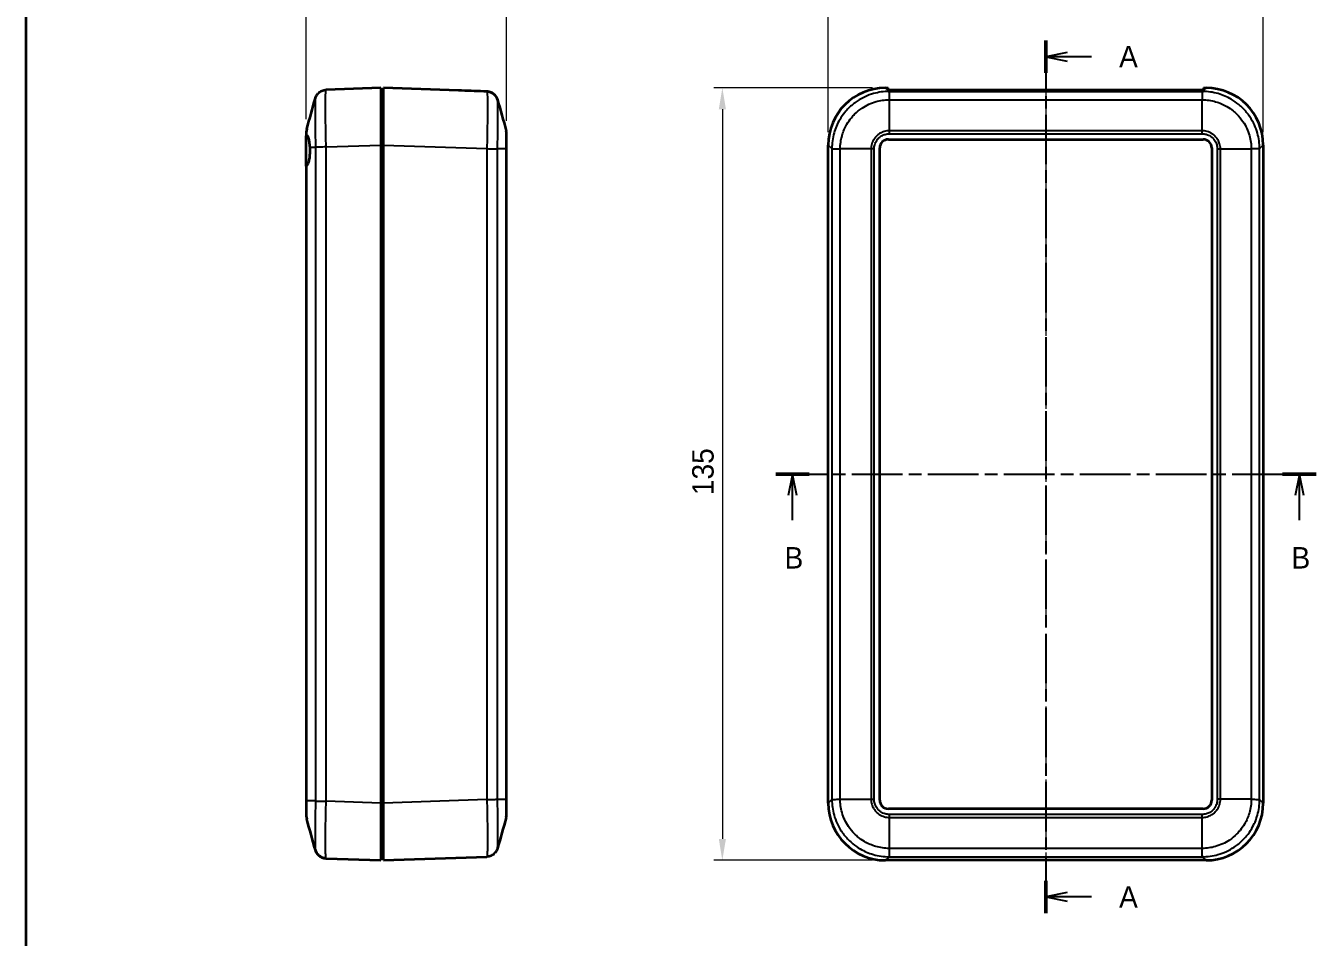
# Model space of a CAD drawing. Header units: millimetres. Extents: x 0 to 3058, y 0 to 562.
# Drawn here: x 601.5 to 827, y 163.2 to 322.5 of the extents above; entities that cross this region are included whole.
import ezdxf

# ---------------------------------------------------------------- set-up
doc = ezdxf.new("R2010")
doc.units = ezdxf.units.MM
doc.header["$LTSCALE"] = 1.5
doc.linetypes.add('CHAIN', pattern=[0.3543, 0.2362, -0.0295, 0.0591, -0.0295])
doc.layers.get('Defpoints').update_dxf_attribs({"lineweight": 25})
for name, color, linetype, lineweight in [('Border (ISO)', 7, 'Continuous', 35), ('Centerline (ISO)', 131, 'Continuous', 18), ('Dimension (ISO)', 7, 'Continuous', 18), ('Section Line (ISO)', 7, 'CHAIN', 25), ('Visible (ISO)', 7, 'Continuous', 35), ('Visible Narrow (ISO)', 7, 'Continuous', 25)]:
    doc.layers.add(name, color=color, linetype=linetype, lineweight=lineweight)
doc.styles.add('Note Text (TK)', font='')
doc.styles.get('Note Text (TK)').set_extended_font_data('MS PGothic')
doc.dimstyles.new('Default - Method 1b (TK)', dxfattribs={"dimscale": 1.5, "dimtxt": 2.5, "dimasz": 2.5, "dimexe": 1, "dimexo": 1.5, "dimgap": 1, "dimtad": 1, "dimtoh": 1, "dimrnd": 1e-08, "dimdsep": 46, "dimtxsty": 'Note Text (TK)', "dimcen": 0.09, "dimdle": 5, "dimclrd": 100, "dimclre": 100, "dimclrt": 7, "dimadec": 1, "dimazin": 1, "dimtfac": 1, "dimtmove": 0, "dimatfit": 3, "dimfxl": 1, "dimtolj": 1, "dimlwd": -1, "dimlwe": -1, "dimarcsym": 0})

# ---------------------------------------------------------------- blocks, each defined once
blk = doc.blocks.new('図面枠 tk図枠')
at = {"layer": 'Border (ISO)'}
blk.add_line((14.5, 289), (14.5, 8), dxfattribs=at)
blk = doc.blocks.new('2dTransSection0')
at = {"layer": 'Section Line (ISO)', "linetype": 'CHAIN', "ltscale": 16.253141}
blk.add_line((133.3, 221.28), (133.3, 119.63), dxfattribs=at)
at = {"layer": 'Section Line (ISO)', "linetype": 'Continuous', "lineweight": 50}
for p, q in [((133.3, 221.28), (133.3, 217.52)), ((133.3, 123.39), (133.3, 119.63))]:
    blk.add_line(p, q, dxfattribs=at)
at = {"layer": 'Section Line (ISO)', "linetype": 'Continuous'}
for p, q in [((135.8, 219.9), (133.3, 219.4)), ((135.8, 219.4), (133.3, 219.4)), ((133.3, 219.4), (135.8, 218.9)), ((138.65, 219.4), (135.8, 219.4)), ((135.8, 122.01), (133.3, 121.51)), ((135.8, 121.51), (133.3, 121.51)), ((133.3, 121.51), (135.8, 121.01)), ((138.65, 121.51), (135.8, 121.51))]:
    blk.add_line(p, q, dxfattribs=at)
at = {"layer": 'Section Line (ISO)', "char_height": 2.5, "attachment_point": 7, "style": 'Note Text (TK)'}
for insert in [(141.85, 218.16), (141.85, 120.26)]:
    blk.add_mtext('A', dxfattribs=dict(at, insert=insert))
blk = doc.blocks.new('2dTransSection1')
at = {"layer": 'Section Line (ISO)', "linetype": 'CHAIN', "ltscale": 16.668182}
blk.add_line((101.85, 170.77), (164.81, 170.77), dxfattribs=at)
at = {"layer": 'Section Line (ISO)', "linetype": 'Continuous', "lineweight": 50}
for p, q in [((101.85, 170.77), (105.75, 170.77)), ((160.9, 170.77), (164.81, 170.77))]:
    blk.add_line(p, q, dxfattribs=at)
at = {"layer": 'Section Line (ISO)', "linetype": 'Continuous'}
for p, q in [((103.8, 170.77), (103.3, 168.27)), ((103.8, 168.27), (103.8, 170.77)), ((104.3, 168.27), (103.8, 170.77)), ((162.85, 170.77), (162.35, 168.27)), ((162.85, 168.27), (162.85, 170.77)), ((163.35, 168.27), (162.85, 170.77)), ((103.8, 165.41), (103.8, 168.27)), ((162.85, 165.41), (162.85, 168.27))]:
    blk.add_line(p, q, dxfattribs=at)
at = {"layer": 'Section Line (ISO)', "char_height": 2.5, "attachment_point": 7, "style": 'Note Text (TK)'}
for insert in [(102.88, 159.77), (161.93, 159.77)]:
    blk.add_mtext('B', dxfattribs=dict(at, insert=insert))
blk = doc.blocks.new('*D22')
at = {"layer": 'Defpoints', "color": 0}
for p in [(817.71, 330.17), (741.71, 301.67), (817.71, 301.67)]:
    blk.add_point(p, dxfattribs=at)
at = {"layer": 'Dimension (ISO)', "color": 100}
for p, q in [((741.71, 303.92), (741.71, 331.67)), ((817.71, 303.92), (817.71, 331.67)), ((745.46, 330.17), (813.96, 330.17))]:
    blk.add_line(p, q, dxfattribs=at)
for points in [[(745.46, 330.79), (745.46, 329.54), (741.71, 330.17)], [(813.96, 330.79), (813.96, 329.54), (817.71, 330.17)]]:
    blk.add_solid(points, dxfattribs=at)
at = {"layer": 'Dimension (ISO)', "color": 7, "insert": (777.31, 333.54), "char_height": 3.75, "attachment_point": 4, "style": 'Note Text (TK)'}
blk.add_mtext('\\A1;76', dxfattribs=at)
blk = doc.blocks.new('*D23')
at = {"layer": 'Defpoints', "color": 0}
for p in [(751.7, 311.66), (723.2, 176.66), (751.7, 176.66)]:
    blk.add_point(p, dxfattribs=at)
at = {"layer": 'Dimension (ISO)', "color": 100}
for p, q in [((749.45, 311.66), (721.7, 311.66)), ((723.2, 307.91), (723.2, 180.41)), ((749.45, 176.66), (721.7, 176.66))]:
    blk.add_line(p, q, dxfattribs=at)
for points in [[(722.58, 307.91), (723.83, 307.91), (723.2, 311.66)], [(722.58, 180.41), (723.83, 180.41), (723.2, 176.66)]]:
    blk.add_solid(points, dxfattribs=at)
at = {"layer": 'Dimension (ISO)', "color": 7, "insert": (719.83, 240.49), "char_height": 3.75, "attachment_point": 4, "rotation": 90, "style": 'Note Text (TK)'}
blk.add_mtext('\\A1;135', dxfattribs=at)
blk = doc.blocks.new('*D24')
at = {"layer": 'Defpoints', "color": 0}
for p in [(685.51, 330.17), (650.51, 303.93), (685.51, 303.63)]:
    blk.add_point(p, dxfattribs=at)
at = {"layer": 'Dimension (ISO)', "color": 100}
for p, q in [((650.51, 306.18), (650.51, 331.67)), ((685.51, 305.88), (685.51, 331.67)), ((654.26, 330.17), (681.76, 330.17))]:
    blk.add_line(p, q, dxfattribs=at)
for points in [[(654.26, 330.79), (654.26, 329.54), (650.51, 330.17)], [(681.76, 330.79), (681.76, 329.54), (685.51, 330.17)]]:
    blk.add_solid(points, dxfattribs=at)
at = {"layer": 'Dimension (ISO)', "color": 7, "insert": (665.56, 333.54), "char_height": 3.75, "attachment_point": 4, "style": 'Note Text (TK)'}
blk.add_mtext('\\A1;35', dxfattribs=at)

msp = doc.modelspace()

# ---------------------------------------------------------------- linework, layer by layer
at = {"layer": 'Centerline (ISO)', "linetype": 'CHAIN', "ltscale": 23.990969}
msp.add_line((779.7065, 315.078), (779.7065, 172.9097), dxfattribs=at)
at = {"layer": 'Visible (ISO)'}
for p, q in [((663.5135, 311.6597), (653.9701, 311.3265)), ((663.5135, 311.6597), (663.5135, 301.6658)), ((677.0742, 311.2036), (664.0135, 311.6597)), ((664.0135, 301.6658), (664.0135, 311.6597)), ((751.7004, 311.6597), (752.1565, 311.6597)), ((752.1565, 311.2036), (752.1565, 311.6597)), ((752.1565, 311.328), (807.2565, 311.328)), ((752.1565, 311.2036), (752.1565, 311.0474)), ((807.2565, 311.6597), (807.2565, 311.2036)), ((807.2565, 311.6597), (807.7126, 311.6597)), ((807.2565, 311.0474), (807.2565, 311.2036)), ((664.0135, 311.0597), (663.5135, 311.0597)), ((663.5135, 310.3597), (664.0135, 310.3597)), ((682.0575, 311.0296), (681.5135, 311.0486)), ((681.5135, 311.0474), (681.5135, 311.0486)), ((807.1015, 311.0486), (752.3115, 311.0486)), ((650.5135, 303.9286), (650.5135, 303.2857)), ((650.5135, 303.9285), (650.5135, 303.9286)), ((650.5135, 297.9731), (650.5135, 303.2857)), ((685.5135, 300.9877), (685.5135, 303.6318)), ((685.5135, 303.6317), (685.5135, 303.6318)), ((685.5135, 303.6317), (685.5135, 303.6318)), ((752.2065, 302.6597), (807.2065, 302.6597)), ((663.5135, 301.6658), (663.5135, 186.6536)), ((664.0135, 186.6536), (664.0135, 301.6658)), ((685.5135, 187.3317), (685.5135, 300.9877)), ((741.7065, 186.6536), (741.7065, 301.6658)), ((750.7065, 187.1597), (750.7065, 301.1597)), ((808.7065, 301.1597), (808.7065, 187.1597)), ((816.4065, 301.0032), (816.4065, 301.0031)), ((817.7065, 301.6658), (817.7065, 186.6536)), ((650.5135, 297.9731), (650.5135, 187.0349)), ((685.5135, 184.6877), (685.5135, 187.3317)), ((743.0065, 187.3163), (743.0065, 187.3164)), ((816.4065, 187.3164), (816.4065, 187.3163)), ((650.5135, 187.0349), (650.5135, 184.3908)), ((663.5135, 186.6536), (663.5135, 176.6597)), ((664.0135, 176.6597), (664.0135, 186.6536)), ((807.2065, 185.6597), (752.2065, 185.6597)), ((650.5135, 184.3908), (650.5135, 184.391)), ((685.5135, 184.6877), (685.5135, 184.6878)), ((685.5135, 184.6877), (685.5135, 184.6878)), ((653.9695, 176.993), (663.5135, 176.6597)), ((663.5135, 177.9597), (664.0135, 177.9597)), ((664.0135, 176.6597), (682.0568, 177.2898)), ((807.7126, 176.6597), (751.7004, 176.6597)), ((752.3632, 177.9597), (752.363, 177.9597)), ((807.0499, 177.9597), (807.0498, 177.9597))]:
    msp.add_line(p, q, dxfattribs=at)
for centre, radius, start, end in [((652.5135, 303.9286), 2, 164.23093, 180), ((683.5135, 303.6318), 2, 0, 15.76907), ((752.2065, 301.1597), 1.5, 90, 180), ((807.2065, 301.1597), 1.5, 0, 90), ((682.0135, 187.6597), 0.5, 312.25814, 312.260364), ((752.2065, 187.1597), 1.5, 180, 270), ((807.2065, 187.1597), 1.5, 270, 0), ((652.5135, 184.3908), 2, 180, 195.76907), ((683.5135, 184.6877), 2, 344.23093, 0)]:
    msp.add_arc(centre, radius, start, end, dxfattribs=at)
for centre, major_axis, ratio, start_param, end_param in [((676.7252, 301.2097), (286.5369, -10.0061), 0.03487826, 1.55530282, 1.57079633), ((751.7126, 301.6536), (-7.0797, 7.0797), 0.99878277, 5.49839613, 7.06797448), ((807.7004, 301.6536), (7.0797, 7.0797), 0.99878277, 5.49839613, 7.06797448), ((752.3237, 301.0425), (-7.0797, 7.0797), 0.99878277, 5.49839613, 5.51388964), ((807.0893, 301.0425), (7.0797, 7.0797), 0.99878277, 0.76929567, 0.78478918), ((751.7126, 186.6658), (-7.0797, -7.0797), 0.99878277, 5.49839613, 7.06797448), ((807.7004, 186.6658), (7.0797, -7.0797), 0.99878277, 5.49839613, 7.06797448)]:
    msp.add_ellipse(centre, major_axis=major_axis, ratio=ratio, start_param=start_param, end_param=end_param, dxfattribs=at)
for points, knots in [([(652.1009, 309.8464), (652.1119, 309.8854), (652.1254, 309.9301), (652.1645, 310.0395), (652.1895, 310.1042), (652.2689, 310.2692), (652.3218, 310.3701), (652.5112, 310.6305), (652.6475, 310.797), (653.0707, 311.0909), (653.3082, 311.2124), (653.714, 311.3049), (653.8413, 311.322), (653.9695, 311.3265)], [1.1895558606, 1.1895558606, 1.1895558606, 1.1895558606, 1.2013547514, 1.2013547514, 1.2131536422, 1.2131536422, 1.2249525331, 1.2249525331, 1.2367514239, 1.2367514239, 1.2450579219, 1.2450579219, 1.2485503147, 1.2485503147, 1.2485503147, 1.2485503147]), ([(683.926, 309.5496), (683.9151, 309.5886), (683.9015, 309.6332), (683.8625, 309.7427), (683.8375, 309.8073), (683.7581, 309.9724), (683.7052, 310.0733), (683.5158, 310.3337), (683.3794, 310.5002), (682.9562, 310.7941), (682.7187, 310.9156), (682.313, 311.0081), (682.1857, 311.0252), (682.0575, 311.0296)], [1.1895559186, 1.1895559186, 1.1895559186, 1.1895559186, 1.2013548113, 1.2013548113, 1.213153704, 1.213153704, 1.2249525967, 1.2249525967, 1.2367514894, 1.2367514894, 1.2450579892, 1.2450579892, 1.2485503821, 1.2485503821, 1.2485503821, 1.2485503821]), ([(682.0575, 311.0296), (682.272, 311.0221), (682.4828, 310.9783), (682.8666, 310.8405), (683.0328, 310.7444), (683.3359, 310.5248), (683.4508, 310.4031), (683.6547, 310.1555), (683.7193, 310.0423), (683.8152, 309.8591), (683.8445, 309.7879), (683.89, 309.6682), (683.9055, 309.6198), (683.9208, 309.5681), (683.9235, 309.5587), (683.926, 309.5496)], [0.0007079787, 0.0007079787, 0.0007079787, 0.0007079787, 0.0065518112, 0.0065518112, 0.0130355536, 0.0130355536, 0.0215549751, 0.0215549751, 0.0333538678, 0.0333538678, 0.0451527605, 0.0451527605, 0.0569516532, 0.0569516532, 0.0597024422, 0.0597024422, 0.0597024422, 0.0597024422]), ([(650.5135, 303.2857), (650.5135, 303.3113), (650.5195, 303.3303), (650.5426, 303.3552), (650.5597, 303.3607), (650.5819, 303.3596)], [-0.0667245398, -0.0667245398, -0.0667245398, -0.0667245398, -0.0336620514, -0.0336620514, 0, 0, 0, 0]), ([(650.5819, 303.3596), (650.6205, 303.3576), (650.6576, 303.3352), (650.7542, 303.2198), (650.8101, 303.0891), (650.9137, 302.7187), (650.9602, 302.4797), (651.0413, 301.9236), (651.0751, 301.6118), (651.1019, 301.2817)], [-0.363435919, -0.363435919, -0.363435919, -0.363435919, -0.304697337, -0.304697337, -0.204614643, -0.204614643, -0.102097776, -0.102097776, 0, 0, 0, 0]), ([(651.1019, 301.2817), (651.1103, 301.1558), (651.1162, 301.0278), (651.1206, 300.8542), (651.1214, 300.8097), (651.1222, 300.7392), (651.1223, 300.7132), (651.1225, 300.6646), (651.1225, 300.642), (651.1222, 300.5916), (651.122, 300.5638), (651.121, 300.4831), (651.1198, 300.4303), (651.114, 300.2322), (651.1063, 300.0885), (651.069, 299.6062), (651.0241, 299.2885), (650.9155, 298.7902), (650.8582, 298.5982), (650.7307, 298.2857), (650.6615, 298.1661), (650.5889, 298.085)], [-0.439446916, -0.439446916, -0.439446916, -0.439446916, -0.400500561, -0.400500561, -0.387099473, -0.387099473, -0.379299349, -0.379299349, -0.372499828, -0.372499828, -0.364150077, -0.364150077, -0.348244359, -0.348244359, -0.304294141, -0.304294141, -0.197659079, -0.197659079, -0.112611254, -0.112611254, -0.028646125, -0.028646125, -0.028646125, -0.028646125]), ([(650.5889, 298.085), (650.5642, 298.0574), (650.5452, 298.0339), (650.5199, 297.9964), (650.5135, 297.9824), (650.5135, 297.9731)], [-0.0563839782, -0.0563839782, -0.0563839782, -0.0563839782, -0.0279179742, -0.0279179742, 0, 0, 0, 0]), ([(653.9695, 176.993), (653.755, 177.0005), (653.5441, 177.0444), (653.1603, 177.1822), (652.9942, 177.2783), (652.691, 177.4979), (652.5762, 177.6195), (652.3722, 177.8672), (652.3076, 177.9803), (652.2118, 178.1636), (652.1824, 178.2348), (652.137, 178.3545), (652.1215, 178.4029), (652.1062, 178.4546), (652.1035, 178.464), (652.1009, 178.473)], [0.000707979, 0.000707979, 0.000707979, 0.000707979, 0.0065518115, 0.0065518115, 0.0130355528, 0.0130355528, 0.0215549728, 0.0215549728, 0.0333538637, 0.0333538637, 0.0451527545, 0.0451527545, 0.0569516453, 0.0569516453, 0.0597024332, 0.0597024332, 0.0597024332, 0.0597024332]), ([(652.1009, 178.473), (652.1119, 178.4341), (652.1254, 178.3894), (652.1644, 178.28), (652.1894, 178.2154), (652.2688, 178.0504), (652.3217, 177.9496), (652.511, 177.6892), (652.6473, 177.5227), (653.0704, 177.2287), (653.308, 177.1072), (653.7138, 177.0146), (653.8412, 176.9975), (653.9694, 176.993)], [1.1902868996, 1.1902868996, 1.1902868996, 1.1902868996, 1.202084263, 1.202084263, 1.2138816264, 1.2138816264, 1.2256789898, 1.2256789898, 1.2374763532, 1.2374763532, 1.2457806703, 1.2457806703, 1.2492737166, 1.2492737166, 1.2492737166, 1.2492737166]), ([(683.926, 178.7699), (683.9151, 178.7309), (683.9015, 178.6863), (683.8625, 178.5769), (683.8375, 178.5123), (683.7582, 178.3473), (683.7053, 178.2464), (683.516, 177.986), (683.3797, 177.8195), (682.9565, 177.5255), (682.719, 177.404), (682.3131, 177.3114), (682.1857, 177.2943), (682.0575, 177.2899)], [1.1902857013, 1.1902857013, 1.1902857013, 1.1902857013, 1.2020831635, 1.2020831635, 1.2138806257, 1.2138806257, 1.2256780879, 1.2256780879, 1.2374755501, 1.2374755501, 1.2457797002, 1.2457797002, 1.2492730123, 1.2492730123, 1.2492730123, 1.2492730123])]:
    msp.add_open_spline(points, degree=3, knots=knots, dxfattribs=at)
for points in [[(650.5887, 304.4722), (651.0941, 306.2618), (651.5973, 308.0544), (652.1009, 309.8464)], [(682.0575, 311.0296), (682.2225, 311.0239), (682.3867, 310.9975), (682.5453, 310.9515)], [(682.0575, 311.0296), (682.2246, 311.0237), (682.3909, 310.9967), (682.5514, 310.9496)], [(683.926, 309.5496), (684.4296, 307.7576), (684.9328, 305.965), (685.4382, 304.1753)], [(652.1009, 178.473), (651.5973, 180.2651), (651.0941, 182.0576), (650.5887, 183.8473)], [(685.4382, 184.1441), (684.9328, 182.3545), (684.4296, 180.5619), (683.926, 178.7699)], [(653.9695, 176.993), (653.8024, 176.9989), (653.636, 177.0259), (653.4756, 177.0731)]]:
    msp.add_open_spline(points, degree=3, dxfattribs=at)
at = {"layer": 'Visible Narrow (ISO)'}
for p, q in [((752.1565, 311.2036), (751.7004, 311.6597)), ((807.7126, 311.6597), (807.2565, 311.2036)), ((752.3305, 311.0296), (752.3115, 311.0486)), ((807.0825, 311.0297), (752.3305, 311.0297)), ((752.3814, 309.575), (807.0316, 309.575)), ((752.3814, 304.1758), (752.3814, 309.5748)), ((807.0316, 304.1758), (807.0316, 309.5748)), ((807.1015, 311.0486), (807.0825, 311.0297)), ((752.3785, 303.6317), (807.0345, 303.6317)), ((752.3814, 304.1758), (752.3814, 304.1758)), ((807.0316, 304.1758), (752.3814, 304.1758)), ((807.0316, 304.1758), (807.0316, 304.1758)), ((651.1019, 301.2817), (652.1153, 301.2817)), ((652.1154, 301.2817), (652.1154, 187.0378)), ((653.9695, 301.3325), (663.5135, 301.6658)), ((653.9701, 186.9869), (653.9701, 301.3326)), ((663.5135, 301.6658), (664.0135, 301.6658)), ((664.0135, 301.6658), (682.0568, 301.0357)), ((682.0568, 301.0357), (682.0568, 187.2837)), ((683.9116, 187.3346), (683.9116, 300.9848)), ((685.438, 300.9848), (683.9116, 300.9848)), ((685.438, 300.9848), (685.438, 187.3346)), ((741.7065, 301.6658), (742.3366, 301.0357)), ((742.3366, 301.0357), (742.3366, 187.2837)), ((743.7912, 187.3346), (743.7912, 300.9848)), ((749.1904, 300.9848), (743.7914, 300.9848)), ((749.1904, 300.9848), (749.1904, 187.3346)), ((749.1904, 300.9848), (749.1904, 300.9848)), ((749.7346, 187.3317), (749.7346, 300.9877)), ((809.6784, 300.9877), (809.6784, 187.3317)), ((810.2225, 300.9848), (810.2225, 300.9848)), ((810.2225, 187.3346), (810.2225, 300.9848)), ((810.2225, 300.9848), (815.6216, 300.9848)), ((815.6217, 300.9848), (815.6217, 187.3346)), ((817.0764, 301.0357), (817.7065, 301.6658)), ((817.0764, 187.2837), (817.0764, 301.0357)), ((650.5889, 187.0378), (650.5889, 298.085)), ((682.0575, 187.2838), (664.0135, 186.6536)), ((683.9116, 187.3346), (685.438, 187.3346)), ((685.438, 187.3346), (685.438, 187.3346)), ((742.3366, 187.2838), (741.7065, 186.6536)), ((743.7912, 187.3346), (749.1904, 187.3346)), ((749.1904, 187.3346), (749.1904, 187.3346)), ((810.2225, 187.3346), (810.2225, 187.3346)), ((815.6217, 187.3346), (810.2225, 187.3346)), ((817.7065, 186.6536), (817.0764, 187.2837)), ((650.5889, 187.0378), (650.5889, 187.0378)), ((652.1154, 187.0378), (650.5889, 187.0378)), ((663.5135, 186.6536), (653.9701, 186.9869)), ((663.5135, 186.6536), (664.0135, 186.6536)), ((807.0345, 184.6878), (752.3785, 184.6878)), ((752.3814, 184.1437), (752.3814, 184.1437)), ((752.3814, 184.1437), (807.0316, 184.1437)), ((752.3814, 178.7445), (752.3814, 184.1437)), ((807.0316, 184.1437), (807.0316, 184.1437)), ((807.0316, 178.7445), (807.0316, 184.1437)), ((807.0316, 178.7445), (752.3814, 178.7445)), ((751.7004, 176.6597), (752.3305, 177.2898)), ((752.3305, 177.2898), (807.0825, 177.2898)), ((807.0825, 177.2899), (807.7126, 176.6597))]:
    msp.add_line(p, q, dxfattribs=at)
for points, knots in [([(653.9695, 301.3326), (653.9466, 302.2403), (653.9267, 303.1593), (653.8925, 305.0501), (653.8796, 306.0065), (653.8677, 307.4266), (653.8654, 307.9363), (653.8654, 308.6265), (653.866, 308.8463), (653.8689, 309.3869), (653.8722, 309.6889), (653.8845, 310.3789), (653.8956, 310.7085), (653.9261, 311.1953), (653.9463, 311.3256), (653.9695, 311.3265)], [0.0007085, 0.0007085, 0.0007085, 0.0007085, 0.2186202, 0.2186202, 0.46847186, 0.46847186, 0.62462915, 0.62462915, 0.70270779, 0.70270779, 0.82763362, 0.82763362, 1.02751495, 1.02751495, 1.24855031, 1.24855031, 1.24855031, 1.24855031]), ([(652.1009, 309.8462), (652.0884, 309.8013), (652.0773, 309.6973), (652.0564, 309.3363), (652.0476, 309.0528), (652.0379, 308.4599), (652.0353, 308.2007), (652.0329, 307.7367), (652.0325, 307.548), (652.0325, 306.9558), (652.0343, 306.5185), (652.0437, 305.3004), (652.054, 304.48), (652.0812, 302.8552), (652.0971, 302.0637), (652.1153, 301.2817)], [-1.18955586, -1.18955586, -1.18955586, -1.18955586, -1.02751495, -1.02751495, -0.82763362, -0.82763362, -0.70270779, -0.70270779, -0.62462915, -0.62462915, -0.46847186, -0.46847186, -0.2186202, -0.2186202, 0, 0, 0, 0]), ([(682.0575, 311.0296), (682.0803, 311.0288), (682.1002, 310.9022), (682.1344, 310.3685), (682.1474, 309.9277), (682.1593, 308.9788), (682.1615, 308.5597), (682.1615, 307.8696), (682.161, 307.6272), (682.158, 306.9688), (682.1547, 306.5357), (682.1424, 305.358), (682.1313, 304.5881), (682.1008, 302.8888), (682.0806, 301.9565), (682.0575, 301.0357)], [0.0007085, 0.0007085, 0.0007085, 0.0007085, 0.21862021, 0.21862021, 0.46847189, 0.46847189, 0.62462918, 0.62462918, 0.70270783, 0.70270783, 0.82763367, 0.82763367, 1.027515, 1.027515, 1.24855038, 1.24855038, 1.24855038, 1.24855038]), ([(683.9116, 300.9848), (683.9301, 301.778), (683.9462, 302.581), (683.9705, 304.0415), (683.9793, 304.7019), (683.9891, 305.7121), (683.9917, 306.0836), (683.994, 306.6485), (683.9945, 306.8564), (683.9945, 307.4485), (683.9927, 307.8083), (683.9833, 308.6232), (683.973, 309.0023), (683.9492, 309.4045), (683.9383, 309.5054), (683.926, 309.5494)], [-1.24925836, -1.24925836, -1.24925836, -1.24925836, -1.027515, -1.027515, -0.82763367, -0.82763367, -0.70270783, -0.70270783, -0.62462918, -0.62462918, -0.46847189, -0.46847189, -0.21862021, -0.21862021, -0.05970244, -0.05970244, -0.05970244, -0.05970244]), ([(752.3305, 311.0296), (751.4228, 311.0288), (750.5038, 310.9022), (748.613, 310.3685), (747.6566, 309.9277), (746.2365, 308.9788), (745.7267, 308.5597), (745.0366, 307.8696), (744.8167, 307.6272), (744.2761, 306.9688), (743.9742, 306.5357), (743.2841, 305.358), (742.9546, 304.5881), (742.4677, 302.8888), (742.3374, 301.9565), (742.3366, 301.0357)], [0.0007085, 0.0007085, 0.0007085, 0.0007085, 0.21862021, 0.21862021, 0.46847189, 0.46847189, 0.62462918, 0.62462918, 0.70270783, 0.70270783, 0.82763367, 0.82763367, 1.027515, 1.027515, 1.24855038, 1.24855038, 1.24855038, 1.24855038]), ([(743.7914, 300.9848), (743.7929, 301.778), (743.9062, 302.581), (744.3268, 304.0415), (744.6103, 304.7019), (745.2031, 305.7121), (745.4624, 306.0836), (745.9264, 306.6485), (746.1151, 306.8564), (746.7072, 307.4485), (747.1445, 307.8083), (748.3627, 308.6232), (749.183, 309.0023), (750.8079, 309.4633), (751.5993, 309.5733), (752.3814, 309.5748)], [-1.24925836, -1.24925836, -1.24925836, -1.24925836, -1.027515, -1.027515, -0.82763367, -0.82763367, -0.70270783, -0.70270783, -0.62462918, -0.62462918, -0.46847189, -0.46847189, -0.21862021, -0.21862021, 0, 0, 0, 0]), ([(752.3305, 311.0296), (752.3347, 311.0222), (752.339, 310.9816), (752.3432, 310.9096), (752.3474, 310.8376), (752.3517, 310.7342), (752.3559, 310.6046), (752.3602, 310.475), (752.3644, 310.3191), (752.3687, 310.1446), (752.3729, 309.9701), (752.3771, 309.7771), (752.3814, 309.575)], [0.000263009, 0.000263009, 0.000263009, 0.000263009, 0.25000324, 0.25000324, 0.25000324, 0.50000648, 0.50000648, 0.50000648, 0.75000972, 0.75000972, 0.75000972, 1.000012959, 1.000012959, 1.000012959, 1.000012959]), ([(807.0825, 311.0296), (807.0769, 311.0223), (807.0714, 310.9816), (807.0662, 310.9096), (807.0609, 310.8376), (807.0559, 310.7342), (807.0514, 310.6045), (807.0469, 310.4749), (807.0429, 310.319), (807.0395, 310.1445), (807.0362, 309.97), (807.0335, 309.777), (807.0316, 309.5748)], [0, 0, 0, 0, 0.25000006, 0.25000006, 0.25000006, 0.50000013, 0.50000013, 0.50000013, 0.75000019, 0.75000019, 0.75000019, 1.00000025, 1.00000025, 1.00000025, 1.00000025]), ([(807.0316, 309.5748), (807.8248, 309.5733), (808.6277, 309.46), (810.0882, 309.0395), (810.7486, 308.756), (811.7589, 308.1631), (812.1304, 307.9039), (812.6952, 307.4398), (812.9031, 307.2512), (813.4953, 306.659), (813.855, 306.2217), (814.6699, 305.0036), (815.049, 304.1832), (815.51, 302.5583), (815.62, 301.7669), (815.6216, 300.9848)], [-1.24925836, -1.24925836, -1.24925836, -1.24925836, -1.027515, -1.027515, -0.82763366, -0.82763366, -0.70270783, -0.70270783, -0.62462918, -0.62462918, -0.46847189, -0.46847189, -0.21862021, -0.21862021, 0, 0, 0, 0]), ([(817.0764, 301.0357), (817.0756, 301.9435), (816.949, 302.8624), (816.4152, 304.7532), (815.9745, 305.7096), (815.0256, 307.1297), (814.6064, 307.6395), (813.9163, 308.3296), (813.6739, 308.5495), (813.0155, 309.0901), (812.5824, 309.392), (811.4047, 310.0821), (810.6348, 310.4116), (808.9355, 310.8985), (808.0032, 311.0288), (807.0825, 311.0296)], [0.0007085, 0.0007085, 0.0007085, 0.0007085, 0.21862021, 0.21862021, 0.46847189, 0.46847189, 0.62462918, 0.62462918, 0.70270783, 0.70270783, 0.82763366, 0.82763366, 1.027515, 1.027515, 1.24855038, 1.24855038, 1.24855038, 1.24855038]), ([(650.5819, 303.3596), (650.5819, 303.4183), (650.5819, 303.4751), (650.5819, 303.6757), (650.582, 303.8089), (650.5828, 304.1114), (650.5837, 304.253), (650.5859, 304.4242), (650.5872, 304.4668), (650.5887, 304.4722)], [-0.226090923, -0.226090923, -0.226090923, -0.226090923, -0.206763156, -0.206763156, -0.155072367, -0.155072367, -0.072367104, -0.072367104, -0.002671263, -0.002671263, -0.002671263, -0.002671263]), ([(685.4382, 304.1753), (685.4397, 304.1699), (685.4411, 304.1261), (685.4431, 303.9702), (685.4438, 303.8642), (685.4446, 303.6438), (685.4448, 303.5476), (685.445, 303.3757), (685.4451, 303.3059), (685.4451, 303.0868), (685.4449, 302.9252), (685.4441, 302.4751), (685.4433, 302.172), (685.441, 301.5698), (685.4396, 301.2762), (685.438, 300.9848)], [-0.410855067, -0.410855067, -0.410855067, -0.410855067, -0.340125406, -0.340125406, -0.273961194, -0.273961194, -0.232608561, -0.232608561, -0.206763165, -0.206763165, -0.155072374, -0.155072374, -0.072367108, -0.072367108, 0, 0, 0, 0]), ([(752.3814, 304.1758), (752.0858, 304.1731), (751.788, 304.1291), (751.2468, 303.9702), (751.0026, 303.8642), (750.6293, 303.6438), (750.492, 303.5476), (750.2832, 303.3757), (750.2064, 303.3059), (749.9874, 303.0868), (749.8541, 302.9252), (749.5516, 302.4751), (749.4101, 302.172), (749.2359, 301.5698), (749.1931, 301.2762), (749.1904, 300.9848)], [-0.41352633, -0.41352633, -0.41352633, -0.41352633, -0.340125406, -0.340125406, -0.273961194, -0.273961194, -0.232608561, -0.232608561, -0.206763165, -0.206763165, -0.155072374, -0.155072374, -0.072367108, -0.072367108, 0, 0, 0, 0]), ([(749.7346, 300.9877), (749.7345, 300.9886), (749.7345, 300.9895), (749.7321, 301.2316), (749.7635, 301.4759), (749.9016, 301.9785), (750.0171, 302.2324), (750.2673, 302.6092), (750.3782, 302.7444), (750.5609, 302.9271), (750.6252, 302.9853), (750.7997, 303.1282), (750.9146, 303.2079), (751.2271, 303.3895), (751.4315, 303.4757), (751.8833, 303.6018), (752.1312, 303.6342), (752.3767, 303.6317), (752.3776, 303.6317), (752.3785, 303.6317)], [-0.000264502, -0.000264502, -0.000264502, -0.000264502, 0, 0, 0.072367108, 0.072367108, 0.155072374, 0.155072374, 0.206763165, 0.206763165, 0.232608561, 0.232608561, 0.273961194, 0.273961194, 0.340125406, 0.340125406, 0.41352633, 0.41352633, 0.413790832, 0.413790832, 0.413790832, 0.413790832]), ([(752.3785, 303.6317), (752.3785, 303.6325), (752.3785, 303.6334), (752.379, 303.7252), (752.3795, 303.8162), (752.3805, 303.9973), (752.3809, 304.0874), (752.3814, 304.1758)], [-0.0551282943, -0.0551282943, -0.0551282943, -0.0551282943, -0.0548724684, -0.0548724684, -0.0275641608, -0.0275641608, 0, 0, 0, 0]), ([(807.0345, 303.6317), (807.0345, 303.6325), (807.0345, 303.6334), (807.0339, 303.7252), (807.0335, 303.8162), (807.0325, 303.9973), (807.032, 304.0874), (807.0316, 304.1758)], [-0.0002558258, -0.0002558258, -0.0002558258, -0.0002558258, 0, 0, 0.0273082999, 0.0273082999, 0.0548724531, 0.0548724531, 0.0548724531, 0.0548724531]), ([(810.2225, 300.9848), (810.2198, 301.2804), (810.1758, 301.5782), (810.017, 302.1194), (809.9109, 302.3636), (809.6905, 302.7369), (809.5943, 302.8742), (809.4224, 303.083), (809.3526, 303.1598), (809.1336, 303.3789), (808.972, 303.5121), (808.5218, 303.8146), (808.2187, 303.9562), (807.6165, 304.1304), (807.323, 304.1732), (807.0316, 304.1758)], [-0.41352633, -0.41352633, -0.41352633, -0.41352633, -0.340125406, -0.340125406, -0.273961193, -0.273961193, -0.23260856, -0.23260856, -0.206763165, -0.206763165, -0.155072374, -0.155072374, -0.072367108, -0.072367108, 0, 0, 0, 0]), ([(807.0345, 303.6317), (807.0354, 303.6317), (807.0362, 303.6317), (807.2783, 303.6341), (807.5226, 303.6028), (808.0253, 303.4646), (808.2791, 303.3491), (808.6559, 303.0989), (808.7911, 302.988), (808.9738, 302.8053), (809.032, 302.741), (809.175, 302.5665), (809.2546, 302.4516), (809.4363, 302.1391), (809.5225, 301.9347), (809.6486, 301.4829), (809.6809, 301.235), (809.6784, 300.9895), (809.6784, 300.9886), (809.6784, 300.9877)], [-0.000264502, -0.000264502, -0.000264502, -0.000264502, 0, 0, 0.072367108, 0.072367108, 0.155072374, 0.155072374, 0.206763165, 0.206763165, 0.23260856, 0.23260856, 0.273961193, 0.273961193, 0.340125406, 0.340125406, 0.41352633, 0.41352633, 0.413790832, 0.413790832, 0.413790832, 0.413790832]), ([(653.9701, 301.3326), (653.7602, 301.3283), (653.5515, 301.3241), (653.3542, 301.3198), (653.1568, 301.3156), (652.971, 301.3114), (652.8057, 301.3071), (652.6404, 301.3029), (652.4957, 301.2986), (652.3788, 301.2944), (652.2618, 301.2901), (652.1725, 301.2859), (652.1154, 301.2817)], [0, 0, 0, 0, 0.25000324, 0.25000324, 0.25000324, 0.50000648, 0.50000648, 0.50000648, 0.75000972, 0.75000972, 0.75000972, 1.00001296, 1.00001296, 1.00001296, 1.00001296]), ([(682.0575, 301.0357), (682.2673, 301.0302), (682.476, 301.0247), (682.6733, 301.0194), (682.8705, 301.0142), (683.0563, 301.0092), (683.2216, 301.0047), (683.3868, 301.0002), (683.5314, 300.9962), (683.6484, 300.9928), (683.7653, 300.9894), (683.8545, 300.9867), (683.9116, 300.9848)], [0, 0, 0, 0, 0.25000006, 0.25000006, 0.25000006, 0.50000013, 0.50000013, 0.50000013, 0.75000019, 0.75000019, 0.75000019, 1.00000025, 1.00000025, 1.00000025, 1.00000025]), ([(685.5135, 300.9877), (685.5135, 300.9877), (685.5135, 300.9877), (685.5134, 300.9872), (685.507, 300.9867), (685.4819, 300.9858), (685.463, 300.9853), (685.438, 300.9848)], [-0.0002558258, -0.0002558258, -0.0002558258, -0.0002558258, 0, 0, 0.0273082996, 0.0273082996, 0.0548724525, 0.0548724525, 0.0548724525, 0.0548724525]), ([(742.3366, 301.0357), (742.3439, 301.0302), (742.3846, 301.0247), (742.4566, 301.0194), (742.5287, 301.0142), (742.632, 301.0092), (742.7617, 301.0047), (742.8913, 301.0002), (743.0472, 300.9962), (743.2217, 300.9928), (743.3962, 300.9894), (743.5892, 300.9867), (743.7914, 300.9848)], [0, 0, 0, 0, 0.25000006, 0.25000006, 0.25000006, 0.50000013, 0.50000013, 0.50000013, 0.75000019, 0.75000019, 0.75000019, 1.00000025, 1.00000025, 1.00000025, 1.00000025]), ([(749.7346, 300.9877), (749.7337, 300.9877), (749.7329, 300.9877), (749.641, 300.9872), (749.5501, 300.9867), (749.3689, 300.9858), (749.2789, 300.9853), (749.1904, 300.9848)], [-0.0002558258, -0.0002558258, -0.0002558258, -0.0002558258, 0, 0, 0.0273082996, 0.0273082996, 0.0548724525, 0.0548724525, 0.0548724525, 0.0548724525]), ([(809.6784, 300.9877), (809.6792, 300.9877), (809.6801, 300.9877), (809.772, 300.9872), (809.8629, 300.9867), (810.0441, 300.9858), (810.1341, 300.9853), (810.2225, 300.9848)], [-0.0551282943, -0.0551282943, -0.0551282943, -0.0551282943, -0.0548724684, -0.0548724684, -0.0275641608, -0.0275641608, 0, 0, 0, 0]), ([(817.0764, 301.0357), (817.069, 301.0315), (817.0283, 301.0273), (816.9564, 301.023), (816.8843, 301.0188), (816.781, 301.0145), (816.6513, 301.0103), (816.5217, 301.006), (816.3658, 301.0018), (816.1914, 300.9976), (816.0169, 300.9933), (815.8239, 300.9891), (815.6217, 300.9848)], [0.000263009, 0.000263009, 0.000263009, 0.000263009, 0.25000324, 0.25000324, 0.25000324, 0.50000648, 0.50000648, 0.50000648, 0.75000972, 0.75000972, 0.75000972, 1.000012959, 1.000012959, 1.000012959, 1.000012959]), ([(682.0568, 187.2837), (682.2667, 187.288), (682.4755, 187.2922), (682.6728, 187.2965), (682.8701, 187.3007), (683.056, 187.3049), (683.2213, 187.3092), (683.3865, 187.3134), (683.5312, 187.3177), (683.6482, 187.3219), (683.7652, 187.3262), (683.8544, 187.3304), (683.9116, 187.3346)], [0, 0, 0, 0, 0.25000324, 0.25000324, 0.25000324, 0.50000648, 0.50000648, 0.50000648, 0.75000972, 0.75000972, 0.75000972, 1.00001296, 1.00001296, 1.00001296, 1.00001296]), ([(682.0575, 187.2838), (682.0803, 186.3755), (682.1001, 185.4625), (682.1344, 183.5686), (682.1474, 182.6122), (682.1592, 181.1922), (682.1615, 180.6808), (682.1615, 179.9874), (682.161, 179.7689), (682.158, 179.2298), (682.1547, 178.928), (682.1424, 178.2368), (682.1313, 177.9063), (682.1008, 177.4213), (682.0806, 177.2907), (682.0575, 177.2899)], [0.00070849, 0.00070849, 0.00070849, 0.00070849, 0.21874667, 0.21874667, 0.46874286, 0.46874286, 0.62499048, 0.62499048, 0.70311429, 0.70311429, 0.82811239, 0.82811239, 1.02810934, 1.02810934, 1.24927249, 1.24927249, 1.24927249, 1.24927249]), ([(683.926, 178.7701), (683.9385, 178.815), (683.9496, 178.919), (683.9704, 179.2787), (683.9793, 179.563), (683.9891, 180.1568), (683.9917, 180.416), (683.994, 180.8787), (683.9945, 181.0662), (683.9945, 181.6612), (683.9927, 182.0999), (683.9832, 183.318), (683.9729, 184.1383), (683.9457, 185.7659), (683.9299, 186.5522), (683.9116, 187.3346)], [-1.1902857, -1.1902857, -1.1902857, -1.1902857, -1.02810934, -1.02810934, -0.82811239, -0.82811239, -0.70311429, -0.70311429, -0.62499048, -0.62499048, -0.46874286, -0.46874286, -0.21874667, -0.21874667, 0, 0, 0, 0]), ([(685.438, 187.3346), (685.463, 187.3342), (685.4819, 187.3337), (685.5008, 187.333), (685.5056, 187.3328), (685.5103, 187.3324), (685.5115, 187.3322), (685.5127, 187.3321), (685.513, 187.332), (685.5134, 187.3319), (685.5135, 187.3318), (685.5135, 187.3317), (685.5135, 187.3317), (685.5135, 187.3317)], [0, 0, 0, 0, 0.0275641609, 0.0275641609, 0.0413424449, 0.0413424449, 0.0482319864, 0.0482319864, 0.0516779788, 0.0516779788, 0.0548634479, 0.0548634479, 0.0551192738, 0.0551192738, 0.0551192738, 0.0551192738]), ([(685.438, 187.3346), (685.4396, 187.0389), (685.441, 186.7431), (685.4431, 186.2011), (685.4438, 185.9562), (685.4446, 185.5836), (685.4448, 185.4463), (685.445, 185.237), (685.4451, 185.1598), (685.4451, 184.9397), (685.4449, 184.8077), (685.4441, 184.5052), (685.4433, 184.363), (685.441, 184.1923), (685.4397, 184.1496), (685.4382, 184.1441)], [-0.41373135, -0.41373135, -0.41373135, -0.41373135, -0.340294035, -0.340294035, -0.274097019, -0.274097019, -0.232723884, -0.232723884, -0.206865675, -0.206865675, -0.155149256, -0.155149256, -0.072402986, -0.072402986, -0.002670149, -0.002670149, -0.002670149, -0.002670149]), ([(742.3366, 187.2837), (742.344, 187.288), (742.3846, 187.2922), (742.4566, 187.2965), (742.5286, 187.3007), (742.632, 187.3049), (742.7616, 187.3092), (742.8912, 187.3134), (743.0471, 187.3177), (743.2216, 187.3219), (743.3961, 187.3262), (743.5891, 187.3304), (743.7912, 187.3346)], [0.000263009, 0.000263009, 0.000263009, 0.000263009, 0.25000324, 0.25000324, 0.25000324, 0.50000648, 0.50000648, 0.50000648, 0.75000972, 0.75000972, 0.75000972, 1.000012959, 1.000012959, 1.000012959, 1.000012959]), ([(742.3366, 187.2838), (742.3374, 186.3755), (742.4628, 185.4625), (742.9966, 183.5686), (743.4373, 182.6122), (744.3855, 181.1922), (744.8056, 180.6808), (745.4992, 179.9874), (745.7403, 179.7689), (746.3969, 179.2298), (746.8296, 178.928), (748.0092, 178.2368), (748.7827, 177.9063), (750.4771, 177.4213), (751.4092, 177.2907), (752.3305, 177.2899)], [0.00070849, 0.00070849, 0.00070849, 0.00070849, 0.21874667, 0.21874667, 0.46874286, 0.46874286, 0.62499048, 0.62499048, 0.70311429, 0.70311429, 0.82811239, 0.82811239, 1.02810934, 1.02810934, 1.24927249, 1.24927249, 1.24927249, 1.24927249]), ([(752.3814, 178.7446), (751.5877, 178.7462), (750.7849, 178.8597), (749.3286, 179.2787), (748.6651, 179.563), (747.6533, 180.1568), (747.2822, 180.416), (746.7189, 180.8787), (746.512, 181.0662), (745.9168, 181.6612), (745.5563, 182.0999), (744.742, 183.318), (744.363, 184.1383), (743.902, 185.7659), (743.7929, 186.5522), (743.7914, 187.3346)], [-1.24998097, -1.24998097, -1.24998097, -1.24998097, -1.02810934, -1.02810934, -0.82811239, -0.82811239, -0.70311429, -0.70311429, -0.62499048, -0.62499048, -0.46874286, -0.46874286, -0.21874667, -0.21874667, 0, 0, 0, 0]), ([(749.1904, 187.3346), (749.2789, 187.3342), (749.3689, 187.3337), (749.5054, 187.333), (749.5511, 187.3328), (749.6198, 187.3324), (749.6427, 187.3322), (749.6772, 187.3321), (749.6887, 187.332), (749.7108, 187.3319), (749.7214, 187.3318), (749.7329, 187.3317), (749.7337, 187.3317), (749.7346, 187.3317)], [0, 0, 0, 0, 0.0275641609, 0.0275641609, 0.0413424449, 0.0413424449, 0.0482319864, 0.0482319864, 0.0516779788, 0.0516779788, 0.0548634479, 0.0548634479, 0.0551192738, 0.0551192738, 0.0551192738, 0.0551192738]), ([(749.1904, 187.3346), (749.1931, 187.0389), (749.2367, 186.7431), (749.3955, 186.2011), (749.5019, 185.9562), (749.7218, 185.5836), (749.8179, 185.4463), (749.9901, 185.237), (750.0602, 185.1598), (750.2803, 184.9397), (750.4406, 184.8077), (750.8906, 184.5052), (751.1953, 184.363), (751.7959, 184.1893), (752.0898, 184.1463), (752.3814, 184.1437)], [-0.41373135, -0.41373135, -0.41373135, -0.41373135, -0.340294035, -0.340294035, -0.274097019, -0.274097019, -0.232723884, -0.232723884, -0.206865675, -0.206865675, -0.155149256, -0.155149256, -0.072402986, -0.072402986, 0, 0, 0, 0]), ([(752.3785, 184.6878), (752.3776, 184.6878), (752.3767, 184.6878), (752.1345, 184.6853), (751.8899, 184.7169), (751.3886, 184.8546), (751.1333, 184.9706), (750.7567, 185.2209), (750.6227, 185.3307), (750.439, 185.5143), (750.3806, 185.5788), (750.2374, 185.7538), (750.1577, 185.8688), (749.9766, 186.1807), (749.8901, 186.3857), (749.7641, 186.8381), (749.732, 187.0843), (749.7345, 187.33), (749.7345, 187.3309), (749.7346, 187.3317)], [-0.000264502, -0.000264502, -0.000264502, -0.000264502, 0, 0, 0.072402986, 0.072402986, 0.155149256, 0.155149256, 0.206865675, 0.206865675, 0.232723884, 0.232723884, 0.274097019, 0.274097019, 0.340294035, 0.340294035, 0.41373135, 0.41373135, 0.413995853, 0.413995853, 0.413995853, 0.413995853]), ([(807.0316, 184.1437), (807.3271, 184.1464), (807.6249, 184.1904), (808.1662, 184.3492), (808.4104, 184.4553), (808.7837, 184.6757), (808.9209, 184.7719), (809.1297, 184.9438), (809.2066, 185.0136), (809.4256, 185.2326), (809.5588, 185.3942), (809.8613, 185.8444), (810.0029, 186.1475), (810.1771, 186.7497), (810.2199, 187.0432), (810.2225, 187.3346)], [-0.41352633, -0.41352633, -0.41352633, -0.41352633, -0.340125406, -0.340125406, -0.273961194, -0.273961194, -0.232608561, -0.232608561, -0.206763165, -0.206763165, -0.155072374, -0.155072374, -0.072367108, -0.072367108, 0, 0, 0, 0]), ([(815.6216, 187.3346), (815.62, 186.5414), (815.5068, 185.7385), (815.0862, 184.278), (814.8027, 183.6176), (814.2098, 182.6073), (813.9506, 182.2359), (813.4866, 181.671), (813.2979, 181.4631), (812.7057, 180.8709), (812.2684, 180.5112), (811.0503, 179.6963), (810.2299, 179.3172), (808.6051, 178.8562), (807.8136, 178.7462), (807.0316, 178.7446)], [-1.24925836, -1.24925836, -1.24925836, -1.24925836, -1.027515, -1.027515, -0.82763367, -0.82763367, -0.70270783, -0.70270783, -0.62462918, -0.62462918, -0.46847189, -0.46847189, -0.21862021, -0.21862021, 0, 0, 0, 0]), ([(809.6784, 187.3317), (809.6784, 187.3309), (809.6784, 187.33), (809.6809, 187.0879), (809.6495, 186.8436), (809.5114, 186.341), (809.3959, 186.0871), (809.1456, 185.7103), (809.0348, 185.5751), (808.852, 185.3924), (808.7878, 185.3342), (808.6132, 185.1913), (808.4983, 185.1116), (808.1858, 184.93), (807.9814, 184.8437), (807.5296, 184.7176), (807.2818, 184.6853), (807.0362, 184.6878), (807.0354, 184.6878), (807.0345, 184.6878)], [-0.000264502, -0.000264502, -0.000264502, -0.000264502, 0, 0, 0.072367108, 0.072367108, 0.155072374, 0.155072374, 0.206763165, 0.206763165, 0.232608561, 0.232608561, 0.273961194, 0.273961194, 0.340125406, 0.340125406, 0.41352633, 0.41352633, 0.413790832, 0.413790832, 0.413790832, 0.413790832]), ([(807.0825, 177.2899), (807.9902, 177.2907), (808.9092, 177.4173), (810.7999, 177.951), (811.7564, 178.3917), (813.1765, 179.3406), (813.6862, 179.7598), (814.3763, 180.4499), (814.5962, 180.6923), (815.1368, 181.3507), (815.4388, 181.7838), (816.1288, 182.9615), (816.4584, 183.7314), (816.9452, 185.4307), (817.0755, 186.363), (817.0764, 187.2838)], [0.0007085, 0.0007085, 0.0007085, 0.0007085, 0.21862021, 0.21862021, 0.46847189, 0.46847189, 0.62462918, 0.62462918, 0.70270783, 0.70270783, 0.82763367, 0.82763367, 1.027515, 1.027515, 1.24854987, 1.24854987, 1.24854987, 1.24854987]), ([(810.2225, 187.3346), (810.1341, 187.3342), (810.0441, 187.3337), (809.8629, 187.3328), (809.772, 187.3323), (809.6801, 187.3317), (809.6792, 187.3317), (809.6784, 187.3317)], [-0.0548724523, -0.0548724523, -0.0548724523, -0.0548724523, -0.0273082995, -0.0273082995, 0, 0, 0.0002558258, 0.0002558258, 0.0002558258, 0.0002558258]), ([(815.6217, 187.3346), (815.8239, 187.3304), (816.0169, 187.3262), (816.1914, 187.3219), (816.3658, 187.3177), (816.5217, 187.3134), (816.6513, 187.3092), (816.781, 187.3049), (816.8843, 187.3007), (816.9564, 187.2965), (817.0283, 187.2922), (817.069, 187.288), (817.0764, 187.2837)], [0, 0, 0, 0, 0.25000324, 0.25000324, 0.25000324, 0.50000648, 0.50000648, 0.50000648, 0.75000972, 0.75000972, 0.75000972, 0.999749951, 0.999749951, 0.999749951, 0.999749951]), ([(650.5889, 187.0378), (650.5639, 187.0374), (650.545, 187.0369), (650.5199, 187.0359), (650.5136, 187.0354), (650.5135, 187.0349), (650.5135, 187.0349), (650.5135, 187.0349)], [-0.0548724523, -0.0548724523, -0.0548724523, -0.0548724523, -0.0273082995, -0.0273082995, 0, 0, 0.0002558258, 0.0002558258, 0.0002558258, 0.0002558258]), ([(650.5887, 183.8473), (650.5872, 183.8528), (650.5859, 183.8966), (650.5839, 184.0524), (650.5831, 184.1584), (650.5823, 184.3789), (650.5821, 184.4751), (650.5819, 184.647), (650.5819, 184.7168), (650.5819, 184.9358), (650.582, 185.0974), (650.5828, 185.5476), (650.5837, 185.8507), (650.586, 186.4529), (650.5873, 186.7464), (650.5889, 187.0378)], [-0.410855048, -0.410855048, -0.410855048, -0.410855048, -0.340125391, -0.340125391, -0.273961181, -0.273961181, -0.23260855, -0.23260855, -0.206763156, -0.206763156, -0.155072367, -0.155072367, -0.072367105, -0.072367105, 0, 0, 0, 0]), ([(652.1153, 187.0378), (652.0968, 186.2446), (652.0807, 185.4417), (652.0564, 183.9812), (652.0476, 183.3208), (652.0379, 182.3105), (652.0353, 181.939), (652.0329, 181.3742), (652.0325, 181.1663), (652.0325, 180.5741), (652.0343, 180.2144), (652.0437, 179.3995), (652.054, 179.0204), (652.0777, 178.6181), (652.0886, 178.5173), (652.1009, 178.4733)], [-1.24925829, -1.24925829, -1.24925829, -1.24925829, -1.02751495, -1.02751495, -0.82763362, -0.82763362, -0.70270779, -0.70270779, -0.62462915, -0.62462915, -0.46847186, -0.46847186, -0.2186202, -0.2186202, -0.05970243, -0.05970243, -0.05970243, -0.05970243]), ([(652.1154, 187.0378), (652.1725, 187.0336), (652.2618, 187.0293), (652.3788, 187.0251), (652.4957, 187.0208), (652.6404, 187.0166), (652.8057, 187.0124), (652.971, 187.0081), (653.1568, 187.0039), (653.3542, 186.9996), (653.5515, 186.9954), (653.7602, 186.9912), (653.9701, 186.9869)], [0, 0, 0, 0, 0.25000324, 0.25000324, 0.25000324, 0.50000648, 0.50000648, 0.50000648, 0.75000972, 0.75000972, 0.75000972, 1.00001296, 1.00001296, 1.00001296, 1.00001296]), ([(653.9695, 176.993), (653.9466, 176.9938), (653.9267, 177.1204), (653.8925, 177.6541), (653.8796, 178.0949), (653.8677, 179.0438), (653.8654, 179.463), (653.8654, 180.1531), (653.866, 180.3955), (653.8689, 181.0539), (653.8722, 181.4869), (653.8845, 182.6647), (653.8956, 183.4346), (653.9261, 185.1338), (653.9463, 186.0662), (653.9695, 186.9869)], [0.0007085, 0.0007085, 0.0007085, 0.0007085, 0.2186202, 0.2186202, 0.46847186, 0.46847186, 0.62462915, 0.62462915, 0.70270779, 0.70270779, 0.82763362, 0.82763362, 1.02751495, 1.02751495, 1.2485498, 1.2485498, 1.2485498, 1.2485498]), ([(752.3814, 184.1437), (752.3809, 184.2321), (752.3805, 184.3222), (752.3797, 184.4587), (752.3795, 184.5044), (752.3791, 184.5731), (752.379, 184.596), (752.3788, 184.6304), (752.3787, 184.6419), (752.3786, 184.664), (752.3785, 184.6746), (752.3785, 184.6861), (752.3785, 184.687), (752.3785, 184.6878)], [-0.0548634317, -0.0548634317, -0.0548634317, -0.0548634317, -0.027299279, -0.027299279, -0.0135209998, -0.0135209998, -0.0066314615, -0.0066314615, -0.0031854724, -0.0031854724, 0, 0, 0.0002558258, 0.0002558258, 0.0002558258, 0.0002558258]), ([(807.0316, 184.1437), (807.032, 184.2321), (807.0325, 184.3222), (807.0335, 184.5033), (807.0339, 184.5942), (807.0345, 184.6861), (807.0345, 184.687), (807.0345, 184.6878)], [0, 0, 0, 0, 0.0275641608, 0.0275641608, 0.0548724684, 0.0548724684, 0.0551282943, 0.0551282943, 0.0551282943, 0.0551282943]), ([(752.3814, 178.7445), (752.3771, 178.5424), (752.3729, 178.3493), (752.3687, 178.1749), (752.3644, 178.0004), (752.3602, 177.8445), (752.3559, 177.7149), (752.3517, 177.5852), (752.3474, 177.4819), (752.3432, 177.4099), (752.339, 177.3379), (752.3347, 177.2972), (752.3305, 177.2899)], [0, 0, 0, 0, 0.25000324, 0.25000324, 0.25000324, 0.50000648, 0.50000648, 0.50000648, 0.75000972, 0.75000972, 0.75000972, 0.999749951, 0.999749951, 0.999749951, 0.999749951]), ([(807.0825, 177.2899), (807.0782, 177.2972), (807.074, 177.3379), (807.0697, 177.4099), (807.0655, 177.4819), (807.0613, 177.5852), (807.057, 177.7149), (807.0528, 177.8445), (807.0485, 178.0004), (807.0443, 178.1749), (807.0401, 178.3493), (807.0358, 178.5424), (807.0316, 178.7445)], [0.000263009, 0.000263009, 0.000263009, 0.000263009, 0.25000324, 0.25000324, 0.25000324, 0.50000648, 0.50000648, 0.50000648, 0.75000972, 0.75000972, 0.75000972, 1.000012959, 1.000012959, 1.000012959, 1.000012959])]:
    msp.add_open_spline(points, degree=3, knots=knots, dxfattribs=at)

# ---------------------------------------------------------------- block references
at = {"xscale": 1.5, "yscale": 1.5, "zscale": 1.5}
msp.add_blockref('図面枠 tk図枠', (579.75, -12), dxfattribs=at)
at = {"layer": 'Section Line (ISO)', "xscale": 1.5, "yscale": 1.5, "zscale": 1.5}
for name in ['2dTransSection0', '2dTransSection1']:
    msp.add_blockref(name, (579.75, -12), dxfattribs=at)

# ---------------------------------------------------------------- dimensions: what is measured, and where the dimension line sits
at = {"layer": 'Dimension (ISO)', "color": 100}
for base, p1, p2, angle, picture, middle in [((685.5135, 330.1658), (650.5135, 303.9285), (685.5135, 303.6317), 180, '*D24', (668.0135, 330.1658)), ((723.2004, 176.6597), (751.7004, 311.6597), (751.7004, 176.6597), 270, '*D23', (723.2004, 244.1597))]:
    dim = msp.add_linear_dim(base=base, p1=p1, p2=p2, angle=angle, dimstyle='Default - Method 1b (TK)', override={"dimgap": 1, "dimtoh": 0, "dimdec": 2, "dimtol": 0, "dimlim": 0, "dimtp": 0, "dimtm": 0, "dimtdec": 2, "dimtofl": 0, "dimatfit": 1}, dxfattribs=at)
    dim.commit()
    dim.dimension.update_dxf_attribs({"geometry": picture, "text_midpoint": middle, "dimtype": 160})
dim = msp.add_linear_dim(base=(817.7065, 330.1658), p1=(741.7065, 301.6658), p2=(817.7065, 301.6658), dimstyle='Default - Method 1b (TK)', override={"dimgap": 1, "dimtoh": 0, "dimdec": 2, "dimtol": 0, "dimlim": 0, "dimtp": 0, "dimtm": 0, "dimtdec": 2, "dimtofl": 0, "dimatfit": 1}, dxfattribs=at)
dim.commit()
dim.dimension.update_dxf_attribs({"geometry": '*D22', "text_midpoint": (779.7065, 330.1658), "dimtype": 160})

doc.saveas('drawing.dxf')
